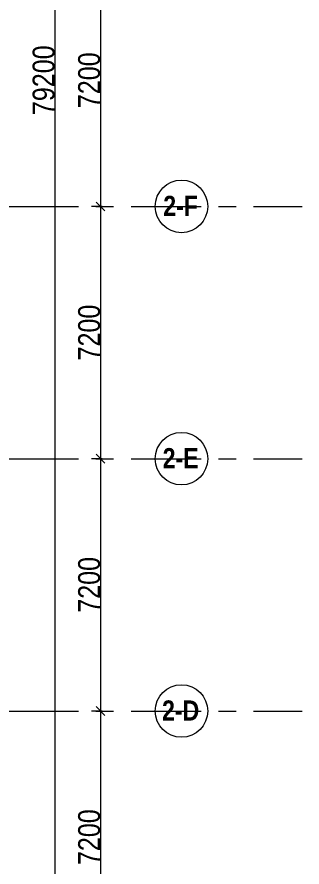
# Model space of a CAD drawing. Header units: millimetres. Extents: x -177800 to -26107, y -132450 to -18386.
# Drawn here: x -34246 to -26107, y -100804 to -76548 of the extents above; entities that cross this region are included whole.
import ezdxf

# ---------------------------------------------------------------- set-up
doc = ezdxf.new("R2010")
doc.units = ezdxf.units.MM
doc.linetypes.add('IDA - Grid Line', pattern=[3500, 2000, -500, 500, -500])
doc.layers.add('A-_ANOT----_D', color=7, linetype='Continuous', lineweight=9)
doc.layers.add('S-_ANOTGRID_E', color=7, linetype='Continuous', lineweight=9)
doc.layers.add('S-_ANOTGRID_E-1', color=9, linetype='IDA - Grid Line', lineweight=9, true_color=0x808080)
doc.styles.add('Arial Narrow', font='ARIALN.TTF', dxfattribs={"height": 625})
doc.styles.add('Arial Narrow_B', font='ARIALNB.TTF', dxfattribs={"height": 575})

# ---------------------------------------------------------------- blocks, each defined once
blk = doc.blocks.new('_Oblique')
at = {"color": 0, "linetype": 'ByBlock', "lineweight": -2}
blk.add_line((-0.5, -0.5), (0.5, 0.5), dxfattribs=at)

msp = doc.modelspace()

# ---------------------------------------------------------------- linework, layer by layer
at = {"layer": 'A-_ANOT----_D'}
for p, q in [((-33163.9, -38502.4), (-33163.9, -118202.4)), ((-31863.9, -74502.4), (-31863.9, -82202.4)), ((-31863.9, -81702.4), (-31863.9, -89402.4)), ((-31812.1, -81952.4), (-32113.9, -81952.4)), ((-31812.1, -81952.4), (-32113.9, -81952.4)), ((-31863.9, -88902.4), (-31863.9, -96602.4)), ((-31812.1, -89152.4), (-32113.9, -89152.4)), ((-31812.1, -89152.4), (-32113.9, -89152.4)), ((-31863.9, -96102.4), (-31863.9, -103802.4)), ((-31812.1, -96352.4), (-32113.9, -96352.4)), ((-31812.1, -96352.4), (-32113.9, -96352.4))]:
    msp.add_line(p, q, dxfattribs=at)
at = {"layer": 'S-_ANOTGRID_E'}
for centre in [(-29549.9, -81952.4), (-29549.9, -89152.4), (-29549.9, -96352.4)]:
    msp.add_circle(centre, 750, dxfattribs=at)
at = {"layer": 'S-_ANOTGRID_E-1'}
for p, q in [((-65990.6, -81952.4), (-26107.5, -81952.4)), ((-65990.6, -89152.4), (-26107.5, -89152.4)), ((-65990.6, -96352.4), (-26107.5, -96352.4))]:
    msp.add_line(p, q, dxfattribs=at)

# ---------------------------------------------------------------- block references
at = {"layer": 'A-_ANOT----_D', "xscale": 250, "yscale": 250, "zscale": 250}
for p, rotation in [((-31863.9, -81952.4), 270), ((-31863.9, -81952.4), 90), ((-31863.9, -89152.4), 270), ((-31863.9, -89152.4), 90), ((-31863.9, -96352.4), 270), ((-31863.9, -96352.4), 90)]:
    msp.add_blockref('_Oblique', p, dxfattribs=dict(at, rotation=rotation))

# ---------------------------------------------------------------- texts
at = {"layer": 'A-_ANOT----_D', "char_height": 625, "attachment_point": 5, "rotation": 90, "style": 'Arial Narrow'}
for s, insert, width in [('\\A1;79200', (-33483, -78352.4), 2375.822), ('\\A1;7200', (-32183, -78352.4), 1900.658), ('\\A1;7200', (-32183, -85552.4), 1900.658), ('\\A1;7200', (-32183, -92752.4), 1900.658), ('\\A1;7200', (-32183, -99952.4), 1900.658)]:
    msp.add_mtext(s, dxfattribs=dict(at, insert=insert, width=width))
at = {"layer": 'S-_ANOTGRID_E', "style": 'Arial Narrow_B'}
for s, p in [('2-F', (-30069.1, -82225)), ('2-E', (-30085.3, -89425)), ('2-D', (-30102.8, -96625))]:
    msp.add_text(s, height=575, dxfattribs=at).set_placement(p)

doc.saveas('drawing.dxf')
